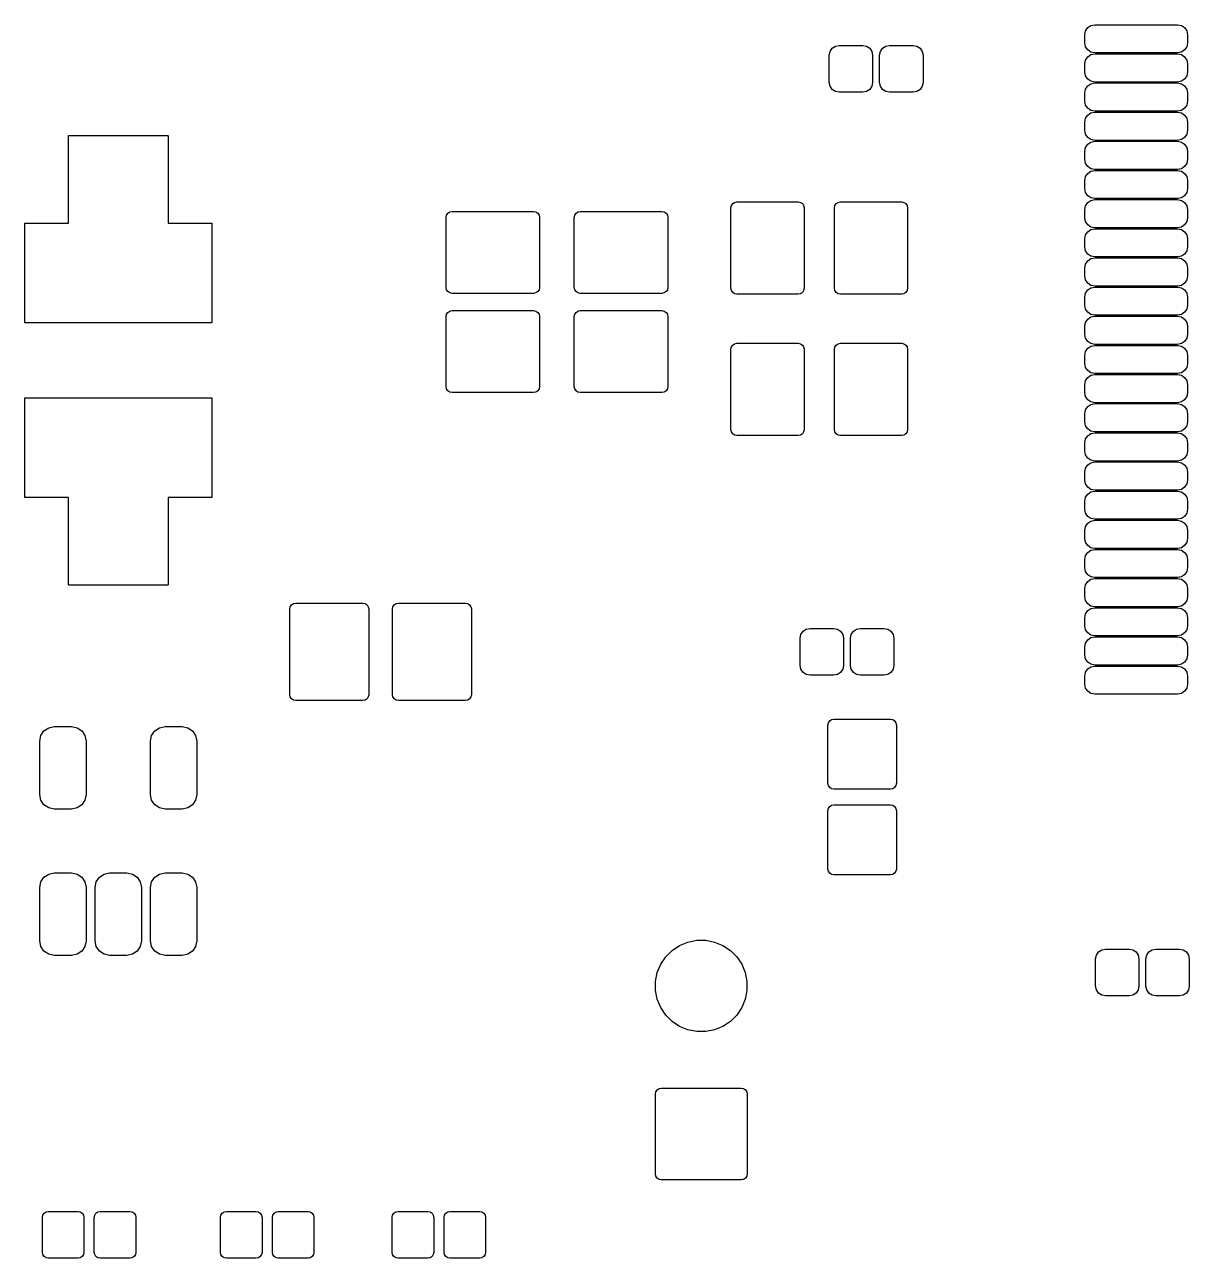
# Model space of a CAD drawing. Header units: inches. Extents: x 2.95 to 6.15, y -3.5 to -1.73.
# Drawn here: x 2.949 to 3.735, y -3.5 to -2.667 of the extents above; entities that cross this region are included whole.
import ezdxf

# ---------------------------------------------------------------- set-up
doc = ezdxf.new("R2010")
doc.units = ezdxf.units.IN
doc.header["$MEASUREMENT"] = 0
doc.layers.add('F.Mask', color=201, linetype='CONTINUOUS', true_color=0xd864ff)

msp = doc.modelspace()

# ---------------------------------------------------------------- linework, layer by layer
at = {"layer": 'F.Mask', "linetype": 'CONTINUOUS'}
for p, q in [((3.66449, -2.67382), (3.665, -2.67123)), ((3.66449, -2.67933), (3.66449, -2.67382)), ((3.665, -2.67123), (3.66647, -2.66903)), ((3.66647, -2.66903), (3.66867, -2.66756)), ((3.66867, -2.66756), (3.67126, -2.66705)), ((3.67126, -2.66705), (3.72717, -2.66705)), ((3.72717, -2.66705), (3.72976, -2.66756)), ((3.72976, -2.66756), (3.73195, -2.66903)), ((3.73195, -2.66903), (3.73342, -2.67123)), ((3.73342, -2.67123), (3.73394, -2.67382)), ((3.73394, -2.67382), (3.73394, -2.67933)), ((3.49392, -2.68298), (3.49609, -2.68153)), ((3.49609, -2.68153), (3.49864, -2.68102)), ((3.49864, -2.68102), (3.51459, -2.68102)), ((3.51459, -2.68102), (3.51714, -2.68153)), ((3.51714, -2.68153), (3.51931, -2.68298)), ((3.52794, -2.68298), (3.5301, -2.68153)), ((3.5301, -2.68153), (3.53266, -2.68102)), ((3.53266, -2.68102), (3.5486, -2.68102)), ((3.5486, -2.68102), (3.55116, -2.68153)), ((3.55116, -2.68153), (3.55332, -2.68298)), ((3.665, -2.68192), (3.66449, -2.67933)), ((3.66647, -2.68412), (3.665, -2.68192)), ((3.73342, -2.68192), (3.73195, -2.68412)), ((3.73394, -2.67933), (3.73342, -2.68192)), ((3.49197, -2.6877), (3.49248, -2.68514)), ((3.49197, -2.706), (3.49197, -2.6877)), ((3.49248, -2.68514), (3.49392, -2.68298)), ((3.51931, -2.68298), (3.52075, -2.68514)), ((3.52075, -2.68514), (3.52126, -2.6877)), ((3.52126, -2.6877), (3.52126, -2.706)), ((3.52598, -2.6877), (3.52649, -2.68514)), ((3.52598, -2.706), (3.52598, -2.6877)), ((3.52649, -2.68514), (3.52794, -2.68298)), ((3.55332, -2.68298), (3.55477, -2.68514)), ((3.55477, -2.68514), (3.55528, -2.6877)), ((3.55528, -2.6877), (3.55528, -2.706)), ((3.665, -2.69091), (3.66647, -2.68872)), ((3.66867, -2.68559), (3.66647, -2.68412)), ((3.66647, -2.68872), (3.66867, -2.68725)), ((3.67126, -2.6861), (3.66867, -2.68559)), ((3.66867, -2.68725), (3.67126, -2.68673)), ((3.72717, -2.6861), (3.67126, -2.6861)), ((3.67126, -2.68673), (3.72717, -2.68673)), ((3.72976, -2.68559), (3.72717, -2.6861)), ((3.72717, -2.68673), (3.72976, -2.68725)), ((3.73195, -2.68412), (3.72976, -2.68559)), ((3.72976, -2.68725), (3.73195, -2.68872)), ((3.73195, -2.68872), (3.73342, -2.69091)), ((3.66449, -2.6935), (3.665, -2.69091)), ((3.66449, -2.69902), (3.66449, -2.6935)), ((3.665, -2.70161), (3.66449, -2.69902)), ((3.73342, -2.69091), (3.73394, -2.6935)), ((3.73394, -2.69902), (3.73342, -2.70161)), ((3.73394, -2.6935), (3.73394, -2.69902)), ((3.49248, -2.70856), (3.49197, -2.706)), ((3.52126, -2.706), (3.52075, -2.70856)), ((3.52649, -2.70856), (3.52598, -2.706)), ((3.55528, -2.706), (3.55477, -2.70856)), ((3.66647, -2.7038), (3.665, -2.70161)), ((3.66867, -2.70527), (3.66647, -2.7038)), ((3.66647, -2.7084), (3.66867, -2.70693)), ((3.67126, -2.70579), (3.66867, -2.70527)), ((3.66867, -2.70693), (3.67126, -2.70642)), ((3.72717, -2.70579), (3.67126, -2.70579)), ((3.67126, -2.70642), (3.72717, -2.70642)), ((3.72976, -2.70527), (3.72717, -2.70579)), ((3.72717, -2.70642), (3.72976, -2.70693)), ((3.73195, -2.7038), (3.72976, -2.70527)), ((3.72976, -2.70693), (3.73195, -2.7084)), ((3.73342, -2.70161), (3.73195, -2.7038)), ((3.49392, -2.71072), (3.49248, -2.70856)), ((3.49609, -2.71217), (3.49392, -2.71072)), ((3.49864, -2.71268), (3.49609, -2.71217)), ((3.51459, -2.71268), (3.49864, -2.71268)), ((3.51714, -2.71217), (3.51459, -2.71268)), ((3.51931, -2.71072), (3.51714, -2.71217)), ((3.52075, -2.70856), (3.51931, -2.71072)), ((3.52794, -2.71072), (3.52649, -2.70856)), ((3.5301, -2.71217), (3.52794, -2.71072)), ((3.53266, -2.71268), (3.5301, -2.71217)), ((3.5486, -2.71268), (3.53266, -2.71268)), ((3.55116, -2.71217), (3.5486, -2.71268)), ((3.55332, -2.71072), (3.55116, -2.71217)), ((3.55477, -2.70856), (3.55332, -2.71072)), ((3.66449, -2.71319), (3.665, -2.7106)), ((3.66449, -2.7187), (3.66449, -2.71319)), ((3.665, -2.7106), (3.66647, -2.7084)), ((3.73195, -2.7084), (3.73342, -2.7106)), ((3.73342, -2.7106), (3.73394, -2.71319)), ((3.73394, -2.71319), (3.73394, -2.7187)), ((3.665, -2.72129), (3.66449, -2.7187)), ((3.66647, -2.72349), (3.665, -2.72129)), ((3.66867, -2.72496), (3.66647, -2.72349)), ((3.73195, -2.72349), (3.72976, -2.72496)), ((3.73342, -2.72129), (3.73195, -2.72349)), ((3.73394, -2.7187), (3.73342, -2.72129)), ((3.66449, -2.73287), (3.665, -2.73028)), ((3.665, -2.73028), (3.66647, -2.72809)), ((3.66647, -2.72809), (3.66867, -2.72662)), ((3.67126, -2.72547), (3.66867, -2.72496)), ((3.66867, -2.72662), (3.67126, -2.7261)), ((3.72717, -2.72547), (3.67126, -2.72547)), ((3.67126, -2.7261), (3.72717, -2.7261)), ((3.72976, -2.72496), (3.72717, -2.72547)), ((3.72717, -2.7261), (3.72976, -2.72662)), ((3.72976, -2.72662), (3.73195, -2.72809)), ((3.73195, -2.72809), (3.73342, -2.73028)), ((3.73342, -2.73028), (3.73394, -2.73287)), ((3.66449, -2.73839), (3.66449, -2.73287)), ((3.665, -2.74098), (3.66449, -2.73839)), ((3.73394, -2.73839), (3.73342, -2.74098)), ((3.73394, -2.73287), (3.73394, -2.73839)), ((2.97815, -2.74213), (2.97821, -2.74199)), ((2.97815, -2.80098), (2.97815, -2.74213)), ((2.97821, -2.74199), (2.97835, -2.74193)), ((2.97835, -2.74193), (3.04528, -2.74193)), ((3.04528, -2.74193), (3.04541, -2.74199)), ((3.04541, -2.74199), (3.04547, -2.74213)), ((3.04547, -2.74213), (3.04547, -2.80098)), ((3.66647, -2.74317), (3.665, -2.74098)), ((3.665, -2.74997), (3.66647, -2.74777)), ((3.66867, -2.74464), (3.66647, -2.74317)), ((3.66647, -2.74777), (3.66867, -2.7463)), ((3.67126, -2.74516), (3.66867, -2.74464)), ((3.66867, -2.7463), (3.67126, -2.74579)), ((3.72717, -2.74516), (3.67126, -2.74516)), ((3.67126, -2.74579), (3.72717, -2.74579)), ((3.72976, -2.74464), (3.72717, -2.74516)), ((3.72717, -2.74579), (3.72976, -2.7463)), ((3.73195, -2.74317), (3.72976, -2.74464)), ((3.72976, -2.7463), (3.73195, -2.74777)), ((3.73342, -2.74098), (3.73195, -2.74317)), ((3.73195, -2.74777), (3.73342, -2.74997)), ((3.66449, -2.75256), (3.665, -2.74997)), ((3.66449, -2.75807), (3.66449, -2.75256)), ((3.73342, -2.74997), (3.73394, -2.75256)), ((3.73394, -2.75256), (3.73394, -2.75807)), ((3.665, -2.76066), (3.66449, -2.75807)), ((3.66647, -2.76286), (3.665, -2.76066)), ((3.66867, -2.76433), (3.66647, -2.76286)), ((3.67126, -2.76484), (3.66867, -2.76433)), ((3.66867, -2.76599), (3.67126, -2.76547)), ((3.72717, -2.76484), (3.67126, -2.76484)), ((3.67126, -2.76547), (3.72717, -2.76547)), ((3.72976, -2.76433), (3.72717, -2.76484)), ((3.72717, -2.76547), (3.72976, -2.76599)), ((3.73195, -2.76286), (3.72976, -2.76433)), ((3.73342, -2.76066), (3.73195, -2.76286)), ((3.73394, -2.75807), (3.73342, -2.76066)), ((3.66449, -2.77224), (3.665, -2.76965)), ((3.66449, -2.77776), (3.66449, -2.77224)), ((3.665, -2.76965), (3.66647, -2.76746)), ((3.66647, -2.76746), (3.66867, -2.76599)), ((3.72976, -2.76599), (3.73195, -2.76746)), ((3.73195, -2.76746), (3.73342, -2.76965)), ((3.73342, -2.76965), (3.73394, -2.77224)), ((3.73394, -2.77224), (3.73394, -2.77776)), ((3.665, -2.78035), (3.66449, -2.77776)), ((3.66647, -2.78254), (3.665, -2.78035)), ((3.73342, -2.78035), (3.73195, -2.78254)), ((3.73394, -2.77776), (3.73342, -2.78035)), ((3.42559, -2.79075), (3.4259, -2.78921)), ((3.4259, -2.78921), (3.42677, -2.78791)), ((3.42677, -2.78791), (3.42807, -2.78704)), ((3.42807, -2.78704), (3.42961, -2.78673)), ((3.42961, -2.78673), (3.47094, -2.78673)), ((3.47094, -2.78673), (3.47248, -2.78704)), ((3.47248, -2.78704), (3.47378, -2.78791)), ((3.47378, -2.78791), (3.47465, -2.78921)), ((3.47465, -2.78921), (3.47496, -2.79075)), ((3.49551, -2.79075), (3.49582, -2.78921)), ((3.49582, -2.78921), (3.49669, -2.78791)), ((3.49669, -2.78791), (3.49799, -2.78704)), ((3.49799, -2.78704), (3.49953, -2.78673)), ((3.49953, -2.78673), (3.54087, -2.78673)), ((3.54087, -2.78673), (3.5424, -2.78704)), ((3.5424, -2.78704), (3.54371, -2.78791)), ((3.54371, -2.78791), (3.54458, -2.78921)), ((3.54458, -2.78921), (3.54488, -2.79075)), ((3.66449, -2.79193), (3.665, -2.78934)), ((3.665, -2.78934), (3.66647, -2.78714)), ((3.66867, -2.78401), (3.66647, -2.78254)), ((3.66647, -2.78714), (3.66867, -2.78567)), ((3.67126, -2.78453), (3.66867, -2.78401)), ((3.66867, -2.78567), (3.67126, -2.78516)), ((3.72717, -2.78453), (3.67126, -2.78453)), ((3.67126, -2.78516), (3.72717, -2.78516)), ((3.72976, -2.78401), (3.72717, -2.78453)), ((3.72717, -2.78516), (3.72976, -2.78567)), ((3.73195, -2.78254), (3.72976, -2.78401)), ((3.72976, -2.78567), (3.73195, -2.78714)), ((3.73195, -2.78714), (3.73342, -2.78934)), ((3.73342, -2.78934), (3.73394, -2.79193)), ((3.23319, -2.79724), (3.23349, -2.79571)), ((3.23319, -2.84449), (3.23319, -2.79724)), ((3.23349, -2.79571), (3.23437, -2.7944)), ((3.23437, -2.7944), (3.23567, -2.79353)), ((3.23567, -2.79353), (3.2372, -2.79323)), ((3.2372, -2.79323), (3.29232, -2.79323)), ((3.29232, -2.79323), (3.29386, -2.79353)), ((3.29386, -2.79353), (3.29516, -2.7944)), ((3.29516, -2.7944), (3.29603, -2.79571)), ((3.29603, -2.79571), (3.29634, -2.79724)), ((3.29634, -2.79724), (3.29634, -2.84449)), ((3.3198, -2.79724), (3.32011, -2.79571)), ((3.3198, -2.84449), (3.3198, -2.79724)), ((3.32011, -2.79571), (3.32098, -2.7944)), ((3.32098, -2.7944), (3.32228, -2.79353)), ((3.32228, -2.79353), (3.32382, -2.79323)), ((3.32382, -2.79323), (3.37894, -2.79323)), ((3.37894, -2.79323), (3.38047, -2.79353)), ((3.38047, -2.79353), (3.38178, -2.7944)), ((3.38178, -2.7944), (3.38265, -2.79571)), ((3.38265, -2.79571), (3.38295, -2.79724)), ((3.38295, -2.79724), (3.38295, -2.84449)), ((3.42559, -2.84508), (3.42559, -2.79075)), ((3.47496, -2.79075), (3.47496, -2.84508)), ((3.49551, -2.84508), (3.49551, -2.79075)), ((3.54488, -2.79075), (3.54488, -2.84508)), ((3.66449, -2.79744), (3.66449, -2.79193)), ((3.665, -2.80003), (3.66449, -2.79744)), ((3.73394, -2.79744), (3.73342, -2.80003)), ((3.73394, -2.79193), (3.73394, -2.79744)), ((2.94862, -2.80118), (2.94868, -2.80104)), ((2.94862, -2.86811), (2.94862, -2.80118)), ((2.94868, -2.80104), (2.94882, -2.80098)), ((2.94882, -2.80098), (2.97815, -2.80098)), ((3.04547, -2.80098), (3.0748, -2.80098)), ((3.0748, -2.80098), (3.07494, -2.80104)), ((3.07494, -2.80104), (3.075, -2.80118)), ((3.075, -2.80118), (3.075, -2.86811)), ((3.66647, -2.80223), (3.665, -2.80003)), ((3.665, -2.80902), (3.66647, -2.80683)), ((3.66867, -2.8037), (3.66647, -2.80223)), ((3.66647, -2.80683), (3.66867, -2.80536)), ((3.67126, -2.80421), (3.66867, -2.8037)), ((3.66867, -2.80536), (3.67126, -2.80484)), ((3.72717, -2.80421), (3.67126, -2.80421)), ((3.67126, -2.80484), (3.72717, -2.80484)), ((3.72976, -2.8037), (3.72717, -2.80421)), ((3.72717, -2.80484), (3.72976, -2.80536)), ((3.73195, -2.80223), (3.72976, -2.8037)), ((3.72976, -2.80536), (3.73195, -2.80683)), ((3.73342, -2.80003), (3.73195, -2.80223)), ((3.73195, -2.80683), (3.73342, -2.80902)), ((3.66449, -2.81161), (3.665, -2.80902)), ((3.66449, -2.81713), (3.66449, -2.81161)), ((3.73342, -2.80902), (3.73394, -2.81161)), ((3.73394, -2.81161), (3.73394, -2.81713)), ((3.665, -2.81972), (3.66449, -2.81713)), ((3.66647, -2.82191), (3.665, -2.81972)), ((3.66867, -2.82338), (3.66647, -2.82191)), ((3.67126, -2.8239), (3.66867, -2.82338)), ((3.72717, -2.8239), (3.67126, -2.8239)), ((3.72976, -2.82338), (3.72717, -2.8239)), ((3.73195, -2.82191), (3.72976, -2.82338)), ((3.73342, -2.81972), (3.73195, -2.82191)), ((3.73394, -2.81713), (3.73342, -2.81972)), ((3.66449, -2.8313), (3.665, -2.82871)), ((3.66449, -2.83681), (3.66449, -2.8313)), ((3.665, -2.82871), (3.66647, -2.82651)), ((3.66647, -2.82651), (3.66867, -2.82504)), ((3.66867, -2.82504), (3.67126, -2.82453)), ((3.67126, -2.82453), (3.72717, -2.82453)), ((3.72717, -2.82453), (3.72976, -2.82504)), ((3.72976, -2.82504), (3.73195, -2.82651)), ((3.73195, -2.82651), (3.73342, -2.82871)), ((3.73342, -2.82871), (3.73394, -2.8313)), ((3.73394, -2.8313), (3.73394, -2.83681)), ((3.665, -2.8394), (3.66449, -2.83681)), ((3.66647, -2.8416), (3.665, -2.8394)), ((3.73342, -2.8394), (3.73195, -2.8416)), ((3.73394, -2.83681), (3.73342, -2.8394)), ((3.23349, -2.84602), (3.23319, -2.84449)), ((3.23437, -2.84733), (3.23349, -2.84602)), ((3.23567, -2.8482), (3.23437, -2.84733)), ((3.2372, -2.8485), (3.23567, -2.8482)), ((3.29232, -2.8485), (3.2372, -2.8485)), ((3.29386, -2.8482), (3.29232, -2.8485)), ((3.29516, -2.84733), (3.29386, -2.8482)), ((3.29603, -2.84602), (3.29516, -2.84733)), ((3.29634, -2.84449), (3.29603, -2.84602)), ((3.32011, -2.84602), (3.3198, -2.84449)), ((3.32098, -2.84733), (3.32011, -2.84602)), ((3.32228, -2.8482), (3.32098, -2.84733)), ((3.32382, -2.8485), (3.32228, -2.8482)), ((3.37894, -2.8485), (3.32382, -2.8485)), ((3.38047, -2.8482), (3.37894, -2.8485)), ((3.38178, -2.84733), (3.38047, -2.8482)), ((3.38265, -2.84602), (3.38178, -2.84733)), ((3.38295, -2.84449), (3.38265, -2.84602)), ((3.4259, -2.84662), (3.42559, -2.84508)), ((3.42677, -2.84792), (3.4259, -2.84662)), ((3.42807, -2.84879), (3.42677, -2.84792)), ((3.42961, -2.84909), (3.42807, -2.84879)), ((3.47248, -2.84879), (3.47094, -2.84909)), ((3.47378, -2.84792), (3.47248, -2.84879)), ((3.47465, -2.84662), (3.47378, -2.84792)), ((3.47496, -2.84508), (3.47465, -2.84662)), ((3.49582, -2.84662), (3.49551, -2.84508)), ((3.49669, -2.84792), (3.49582, -2.84662)), ((3.49799, -2.84879), (3.49669, -2.84792)), ((3.49953, -2.84909), (3.49799, -2.84879)), ((3.5424, -2.84879), (3.54087, -2.84909)), ((3.54371, -2.84792), (3.5424, -2.84879)), ((3.54458, -2.84662), (3.54371, -2.84792)), ((3.54488, -2.84508), (3.54458, -2.84662)), ((3.66449, -2.85098), (3.665, -2.84839)), ((3.665, -2.84839), (3.66647, -2.8462)), ((3.66867, -2.84307), (3.66647, -2.8416)), ((3.66647, -2.8462), (3.66867, -2.84473)), ((3.67126, -2.84358), (3.66867, -2.84307)), ((3.66867, -2.84473), (3.67126, -2.84421)), ((3.72717, -2.84358), (3.67126, -2.84358)), ((3.67126, -2.84421), (3.72717, -2.84421)), ((3.72976, -2.84307), (3.72717, -2.84358)), ((3.72717, -2.84421), (3.72976, -2.84473)), ((3.73195, -2.8416), (3.72976, -2.84307)), ((3.72976, -2.84473), (3.73195, -2.8462)), ((3.73195, -2.8462), (3.73342, -2.84839)), ((3.73342, -2.84839), (3.73394, -2.85098)), ((3.47094, -2.84909), (3.42961, -2.84909)), ((3.54087, -2.84909), (3.49953, -2.84909)), ((3.66449, -2.8565), (3.66449, -2.85098)), ((3.665, -2.85909), (3.66449, -2.8565)), ((3.73394, -2.8565), (3.73342, -2.85909)), ((3.73394, -2.85098), (3.73394, -2.8565)), ((3.23319, -2.86417), (3.23349, -2.86264)), ((3.23319, -2.91142), (3.23319, -2.86417)), ((3.23349, -2.86264), (3.23437, -2.86133)), ((3.23437, -2.86133), (3.23567, -2.86046)), ((3.23567, -2.86046), (3.2372, -2.86016)), ((3.2372, -2.86016), (3.29232, -2.86016)), ((3.29232, -2.86016), (3.29386, -2.86046)), ((3.29386, -2.86046), (3.29516, -2.86133)), ((3.29516, -2.86133), (3.29603, -2.86264)), ((3.29603, -2.86264), (3.29634, -2.86417)), ((3.29634, -2.86417), (3.29634, -2.91142)), ((3.3198, -2.86417), (3.32011, -2.86264)), ((3.3198, -2.91142), (3.3198, -2.86417)), ((3.32011, -2.86264), (3.32098, -2.86133)), ((3.32098, -2.86133), (3.32228, -2.86046)), ((3.32228, -2.86046), (3.32382, -2.86016)), ((3.32382, -2.86016), (3.37894, -2.86016)), ((3.37894, -2.86016), (3.38047, -2.86046)), ((3.38047, -2.86046), (3.38178, -2.86133)), ((3.38178, -2.86133), (3.38265, -2.86264)), ((3.38265, -2.86264), (3.38295, -2.86417)), ((3.38295, -2.86417), (3.38295, -2.91142)), ((3.66647, -2.86128), (3.665, -2.85909)), ((3.66867, -2.86275), (3.66647, -2.86128)), ((3.66647, -2.86588), (3.66867, -2.86441)), ((3.67126, -2.86327), (3.66867, -2.86275)), ((3.66867, -2.86441), (3.67126, -2.8639)), ((3.72717, -2.86327), (3.67126, -2.86327)), ((3.67126, -2.8639), (3.72717, -2.8639)), ((3.72976, -2.86275), (3.72717, -2.86327)), ((3.72717, -2.8639), (3.72976, -2.86441)), ((3.73195, -2.86128), (3.72976, -2.86275)), ((3.72976, -2.86441), (3.73195, -2.86588)), ((3.73342, -2.85909), (3.73195, -2.86128)), ((2.94868, -2.86825), (2.94862, -2.86811)), ((2.94882, -2.86831), (2.94868, -2.86825)), ((3.0748, -2.86831), (2.94882, -2.86831)), ((3.07494, -2.86825), (3.0748, -2.86831)), ((3.075, -2.86811), (3.07494, -2.86825)), ((3.66449, -2.87067), (3.665, -2.86808)), ((3.66449, -2.87618), (3.66449, -2.87067)), ((3.665, -2.86808), (3.66647, -2.86588)), ((3.73195, -2.86588), (3.73342, -2.86808)), ((3.73342, -2.86808), (3.73394, -2.87067)), ((3.73394, -2.87067), (3.73394, -2.87618)), ((3.42807, -2.88251), (3.42961, -2.8822)), ((3.42961, -2.8822), (3.47094, -2.8822)), ((3.47094, -2.8822), (3.47248, -2.88251)), ((3.49799, -2.88251), (3.49953, -2.8822)), ((3.49953, -2.8822), (3.54087, -2.8822)), ((3.54087, -2.8822), (3.5424, -2.88251)), ((3.665, -2.87877), (3.66449, -2.87618)), ((3.66647, -2.88097), (3.665, -2.87877)), ((3.66867, -2.88244), (3.66647, -2.88097)), ((3.73195, -2.88097), (3.72976, -2.88244)), ((3.73342, -2.87877), (3.73195, -2.88097)), ((3.73394, -2.87618), (3.73342, -2.87877)), ((3.42559, -2.88622), (3.4259, -2.88468)), ((3.42559, -2.94055), (3.42559, -2.88622)), ((3.4259, -2.88468), (3.42677, -2.88338)), ((3.42677, -2.88338), (3.42807, -2.88251)), ((3.47248, -2.88251), (3.47378, -2.88338)), ((3.47378, -2.88338), (3.47465, -2.88468)), ((3.47465, -2.88468), (3.47496, -2.88622)), ((3.47496, -2.88622), (3.47496, -2.94055)), ((3.49551, -2.88622), (3.49582, -2.88468)), ((3.49551, -2.94055), (3.49551, -2.88622)), ((3.49582, -2.88468), (3.49669, -2.88338)), ((3.49669, -2.88338), (3.49799, -2.88251)), ((3.5424, -2.88251), (3.54371, -2.88338)), ((3.54371, -2.88338), (3.54458, -2.88468)), ((3.54458, -2.88468), (3.54488, -2.88622)), ((3.54488, -2.88622), (3.54488, -2.94055)), ((3.66449, -2.89035), (3.665, -2.88776)), ((3.66449, -2.89587), (3.66449, -2.89035)), ((3.665, -2.88776), (3.66647, -2.88557)), ((3.66647, -2.88557), (3.66867, -2.8841)), ((3.67126, -2.88295), (3.66867, -2.88244)), ((3.66867, -2.8841), (3.67126, -2.88358)), ((3.72717, -2.88295), (3.67126, -2.88295)), ((3.67126, -2.88358), (3.72717, -2.88358)), ((3.72976, -2.88244), (3.72717, -2.88295)), ((3.72717, -2.88358), (3.72976, -2.8841)), ((3.72976, -2.8841), (3.73195, -2.88557)), ((3.73195, -2.88557), (3.73342, -2.88776)), ((3.73342, -2.88776), (3.73394, -2.89035)), ((3.73394, -2.89035), (3.73394, -2.89587)), ((3.665, -2.89846), (3.66449, -2.89587)), ((3.66647, -2.90065), (3.665, -2.89846)), ((3.73342, -2.89846), (3.73195, -2.90065)), ((3.73394, -2.89587), (3.73342, -2.89846)), ((3.665, -2.90745), (3.66647, -2.90525)), ((3.66867, -2.90212), (3.66647, -2.90065)), ((3.66647, -2.90525), (3.66867, -2.90378)), ((3.67126, -2.90264), (3.66867, -2.90212)), ((3.66867, -2.90378), (3.67126, -2.90327)), ((3.72717, -2.90264), (3.67126, -2.90264)), ((3.67126, -2.90327), (3.72717, -2.90327)), ((3.72976, -2.90212), (3.72717, -2.90264)), ((3.72717, -2.90327), (3.72976, -2.90378)), ((3.73195, -2.90065), (3.72976, -2.90212)), ((3.72976, -2.90378), (3.73195, -2.90525)), ((3.73195, -2.90525), (3.73342, -2.90745)), ((3.23349, -2.91295), (3.23319, -2.91142)), ((3.23437, -2.91426), (3.23349, -2.91295)), ((3.23567, -2.91513), (3.23437, -2.91426)), ((3.2372, -2.91543), (3.23567, -2.91513)), ((3.29232, -2.91543), (3.2372, -2.91543)), ((3.29386, -2.91513), (3.29232, -2.91543)), ((3.29516, -2.91426), (3.29386, -2.91513)), ((3.29603, -2.91295), (3.29516, -2.91426)), ((3.29634, -2.91142), (3.29603, -2.91295)), ((3.32011, -2.91295), (3.3198, -2.91142)), ((3.32098, -2.91426), (3.32011, -2.91295)), ((3.32228, -2.91513), (3.32098, -2.91426)), ((3.32382, -2.91543), (3.32228, -2.91513)), ((3.37894, -2.91543), (3.32382, -2.91543)), ((3.38047, -2.91513), (3.37894, -2.91543)), ((3.38178, -2.91426), (3.38047, -2.91513)), ((3.38265, -2.91295), (3.38178, -2.91426)), ((3.38295, -2.91142), (3.38265, -2.91295)), ((3.66449, -2.91004), (3.665, -2.90745)), ((3.66449, -2.91555), (3.66449, -2.91004)), ((3.665, -2.91814), (3.66449, -2.91555)), ((3.73342, -2.90745), (3.73394, -2.91004)), ((3.73394, -2.91555), (3.73342, -2.91814)), ((3.73394, -2.91004), (3.73394, -2.91555)), ((2.94862, -2.91929), (2.94868, -2.91915)), ((2.94862, -2.98622), (2.94862, -2.91929)), ((2.94868, -2.91915), (2.94882, -2.91909)), ((2.94882, -2.91909), (3.0748, -2.91909)), ((3.0748, -2.91909), (3.07494, -2.91915)), ((3.07494, -2.91915), (3.075, -2.91929)), ((3.075, -2.91929), (3.075, -2.98622)), ((3.66647, -2.92034), (3.665, -2.91814)), ((3.66867, -2.92181), (3.66647, -2.92034)), ((3.66647, -2.92494), (3.66867, -2.92347)), ((3.67126, -2.92232), (3.66867, -2.92181)), ((3.66867, -2.92347), (3.67126, -2.92295)), ((3.72717, -2.92232), (3.67126, -2.92232)), ((3.67126, -2.92295), (3.72717, -2.92295)), ((3.72976, -2.92181), (3.72717, -2.92232)), ((3.72717, -2.92295), (3.72976, -2.92347)), ((3.73195, -2.92034), (3.72976, -2.92181)), ((3.72976, -2.92347), (3.73195, -2.92494)), ((3.73342, -2.91814), (3.73195, -2.92034)), ((3.66449, -2.92972), (3.665, -2.92713)), ((3.66449, -2.93524), (3.66449, -2.92972)), ((3.665, -2.92713), (3.66647, -2.92494)), ((3.73195, -2.92494), (3.73342, -2.92713)), ((3.73342, -2.92713), (3.73394, -2.92972)), ((3.73394, -2.92972), (3.73394, -2.93524)), ((3.4259, -2.94209), (3.42559, -2.94055)), ((3.47496, -2.94055), (3.47465, -2.94209)), ((3.49582, -2.94209), (3.49551, -2.94055)), ((3.54488, -2.94055), (3.54458, -2.94209)), ((3.665, -2.93783), (3.66449, -2.93524)), ((3.66647, -2.94002), (3.665, -2.93783)), ((3.66867, -2.94149), (3.66647, -2.94002)), ((3.73195, -2.94002), (3.72976, -2.94149)), ((3.73342, -2.93783), (3.73195, -2.94002)), ((3.73394, -2.93524), (3.73342, -2.93783)), ((3.42677, -2.94339), (3.4259, -2.94209)), ((3.42807, -2.94426), (3.42677, -2.94339)), ((3.42961, -2.94457), (3.42807, -2.94426)), ((3.47094, -2.94457), (3.42961, -2.94457)), ((3.47248, -2.94426), (3.47094, -2.94457)), ((3.47378, -2.94339), (3.47248, -2.94426)), ((3.47465, -2.94209), (3.47378, -2.94339)), ((3.49669, -2.94339), (3.49582, -2.94209)), ((3.49799, -2.94426), (3.49669, -2.94339)), ((3.49953, -2.94457), (3.49799, -2.94426)), ((3.54087, -2.94457), (3.49953, -2.94457)), ((3.5424, -2.94426), (3.54087, -2.94457)), ((3.54371, -2.94339), (3.5424, -2.94426)), ((3.54458, -2.94209), (3.54371, -2.94339)), ((3.66449, -2.94941), (3.665, -2.94682)), ((3.665, -2.94682), (3.66647, -2.94462)), ((3.66647, -2.94462), (3.66867, -2.94315)), ((3.67126, -2.94201), (3.66867, -2.94149)), ((3.66867, -2.94315), (3.67126, -2.94264)), ((3.72717, -2.94201), (3.67126, -2.94201)), ((3.67126, -2.94264), (3.72717, -2.94264)), ((3.72976, -2.94149), (3.72717, -2.94201)), ((3.72717, -2.94264), (3.72976, -2.94315)), ((3.72976, -2.94315), (3.73195, -2.94462)), ((3.73195, -2.94462), (3.73342, -2.94682)), ((3.73342, -2.94682), (3.73394, -2.94941)), ((3.66449, -2.95492), (3.66449, -2.94941)), ((3.665, -2.95751), (3.66449, -2.95492)), ((3.73394, -2.95492), (3.73342, -2.95751)), ((3.73394, -2.94941), (3.73394, -2.95492)), ((3.66647, -2.95971), (3.665, -2.95751)), ((3.665, -2.9665), (3.66647, -2.96431)), ((3.66867, -2.96118), (3.66647, -2.95971)), ((3.66647, -2.96431), (3.66867, -2.96284)), ((3.67126, -2.96169), (3.66867, -2.96118)), ((3.66867, -2.96284), (3.67126, -2.96232)), ((3.72717, -2.96169), (3.67126, -2.96169)), ((3.67126, -2.96232), (3.72717, -2.96232)), ((3.72976, -2.96118), (3.72717, -2.96169)), ((3.72717, -2.96232), (3.72976, -2.96284)), ((3.73195, -2.95971), (3.72976, -2.96118)), ((3.72976, -2.96284), (3.73195, -2.96431)), ((3.73342, -2.95751), (3.73195, -2.95971)), ((3.73195, -2.96431), (3.73342, -2.9665)), ((3.66449, -2.96909), (3.665, -2.9665)), ((3.66449, -2.97461), (3.66449, -2.96909)), ((3.73342, -2.9665), (3.73394, -2.96909)), ((3.73394, -2.96909), (3.73394, -2.97461)), ((3.665, -2.9772), (3.66449, -2.97461)), ((3.66647, -2.97939), (3.665, -2.9772)), ((3.66867, -2.98086), (3.66647, -2.97939)), ((3.67126, -2.98138), (3.66867, -2.98086)), ((3.66867, -2.98252), (3.67126, -2.98201)), ((3.72717, -2.98138), (3.67126, -2.98138)), ((3.67126, -2.98201), (3.72717, -2.98201)), ((3.72976, -2.98086), (3.72717, -2.98138)), ((3.72717, -2.98201), (3.72976, -2.98252)), ((3.73195, -2.97939), (3.72976, -2.98086)), ((3.73342, -2.9772), (3.73195, -2.97939)), ((3.73394, -2.97461), (3.73342, -2.9772)), ((2.94868, -2.98636), (2.94862, -2.98622)), ((2.94882, -2.98642), (2.94868, -2.98636)), ((2.97815, -2.98642), (2.94882, -2.98642)), ((2.97815, -3.04528), (2.97815, -2.98642)), ((3.0748, -2.98642), (3.04547, -2.98642)), ((3.04547, -2.98642), (3.04547, -3.04528)), ((3.07494, -2.98636), (3.0748, -2.98642)), ((3.075, -2.98622), (3.07494, -2.98636)), ((3.66449, -2.98878), (3.665, -2.98619)), ((3.66449, -2.99429), (3.66449, -2.98878)), ((3.665, -2.98619), (3.66647, -2.98399)), ((3.66647, -2.98399), (3.66867, -2.98252)), ((3.72976, -2.98252), (3.73195, -2.98399)), ((3.73195, -2.98399), (3.73342, -2.98619)), ((3.73342, -2.98619), (3.73394, -2.98878)), ((3.73394, -2.98878), (3.73394, -2.99429)), ((3.665, -2.99688), (3.66449, -2.99429)), ((3.66647, -2.99908), (3.665, -2.99688)), ((3.73342, -2.99688), (3.73195, -2.99908)), ((3.73394, -2.99429), (3.73342, -2.99688)), ((3.66449, -3.00846), (3.665, -3.00587)), ((3.665, -3.00587), (3.66647, -3.00368)), ((3.66867, -3.00055), (3.66647, -2.99908)), ((3.66647, -3.00368), (3.66867, -3.00221)), ((3.67126, -3.00106), (3.66867, -3.00055)), ((3.66867, -3.00221), (3.67126, -3.00169)), ((3.72717, -3.00106), (3.67126, -3.00106)), ((3.67126, -3.00169), (3.72717, -3.00169)), ((3.72976, -3.00055), (3.72717, -3.00106)), ((3.72717, -3.00169), (3.72976, -3.00221)), ((3.73195, -2.99908), (3.72976, -3.00055)), ((3.72976, -3.00221), (3.73195, -3.00368)), ((3.73195, -3.00368), (3.73342, -3.00587)), ((3.73342, -3.00587), (3.73394, -3.00846)), ((3.66449, -3.01398), (3.66449, -3.00846)), ((3.665, -3.01657), (3.66449, -3.01398)), ((3.73394, -3.01398), (3.73342, -3.01657)), ((3.73394, -3.00846), (3.73394, -3.01398)), ((3.66647, -3.01876), (3.665, -3.01657)), ((3.665, -3.02556), (3.66647, -3.02336)), ((3.66867, -3.02023), (3.66647, -3.01876)), ((3.66647, -3.02336), (3.66867, -3.02189)), ((3.67126, -3.02075), (3.66867, -3.02023)), ((3.66867, -3.02189), (3.67126, -3.02138)), ((3.72717, -3.02075), (3.67126, -3.02075)), ((3.67126, -3.02138), (3.72717, -3.02138)), ((3.72976, -3.02023), (3.72717, -3.02075)), ((3.72717, -3.02138), (3.72976, -3.02189)), ((3.73195, -3.01876), (3.72976, -3.02023)), ((3.72976, -3.02189), (3.73195, -3.02336)), ((3.73342, -3.01657), (3.73195, -3.01876)), ((3.73195, -3.02336), (3.73342, -3.02556)), ((3.66449, -3.02815), (3.665, -3.02556)), ((3.66449, -3.03366), (3.66449, -3.02815)), ((3.73342, -3.02556), (3.73394, -3.02815)), ((3.73394, -3.02815), (3.73394, -3.03366)), ((3.665, -3.03625), (3.66449, -3.03366)), ((3.66647, -3.03845), (3.665, -3.03625)), ((3.66867, -3.03992), (3.66647, -3.03845)), ((3.67126, -3.04043), (3.66867, -3.03992)), ((3.72717, -3.04043), (3.67126, -3.04043)), ((3.72976, -3.03992), (3.72717, -3.04043)), ((3.73195, -3.03845), (3.72976, -3.03992)), ((3.73342, -3.03625), (3.73195, -3.03845)), ((3.73394, -3.03366), (3.73342, -3.03625)), ((2.97821, -3.04541), (2.97815, -3.04528)), ((2.97835, -3.04547), (2.97821, -3.04541)), ((3.04528, -3.04547), (2.97835, -3.04547)), ((3.04541, -3.04541), (3.04528, -3.04547)), ((3.04547, -3.04528), (3.04541, -3.04541)), ((3.66449, -3.04783), (3.665, -3.04524)), ((3.66449, -3.05335), (3.66449, -3.04783)), ((3.665, -3.04524), (3.66647, -3.04305)), ((3.66647, -3.04305), (3.66867, -3.04158)), ((3.66867, -3.04158), (3.67126, -3.04106)), ((3.67126, -3.04106), (3.72717, -3.04106)), ((3.72717, -3.04106), (3.72976, -3.04158)), ((3.72976, -3.04158), (3.73195, -3.04305)), ((3.73195, -3.04305), (3.73342, -3.04524)), ((3.73342, -3.04524), (3.73394, -3.04783)), ((3.73394, -3.04783), (3.73394, -3.05335)), ((3.665, -3.05594), (3.66449, -3.05335)), ((3.66647, -3.05813), (3.665, -3.05594)), ((3.73342, -3.05594), (3.73195, -3.05813)), ((3.73394, -3.05335), (3.73342, -3.05594)), ((3.12768, -3.06161), (3.12798, -3.06008)), ((3.12768, -3.11949), (3.12768, -3.06161)), ((3.12798, -3.06008), (3.12885, -3.05877)), ((3.12885, -3.05877), (3.13016, -3.0579)), ((3.13016, -3.0579), (3.13169, -3.0576)), ((3.13169, -3.0576), (3.17697, -3.0576)), ((3.17697, -3.0576), (3.17851, -3.0579)), ((3.17851, -3.0579), (3.17981, -3.05877)), ((3.17981, -3.05877), (3.18068, -3.06008)), ((3.18068, -3.06008), (3.18098, -3.06161)), ((3.18098, -3.06161), (3.18098, -3.11949)), ((3.19697, -3.06161), (3.19727, -3.06008)), ((3.19697, -3.11949), (3.19697, -3.06161)), ((3.19727, -3.06008), (3.19814, -3.05877)), ((3.19814, -3.05877), (3.19945, -3.0579)), ((3.19945, -3.0579), (3.20098, -3.0576)), ((3.20098, -3.0576), (3.24626, -3.0576)), ((3.24626, -3.0576), (3.2478, -3.0579)), ((3.2478, -3.0579), (3.2491, -3.05877)), ((3.2491, -3.05877), (3.24997, -3.06008)), ((3.24997, -3.06008), (3.25028, -3.06161)), ((3.25028, -3.06161), (3.25028, -3.11949)), ((3.66449, -3.06752), (3.665, -3.06493)), ((3.665, -3.06493), (3.66647, -3.06273)), ((3.66867, -3.0596), (3.66647, -3.05813)), ((3.66647, -3.06273), (3.66867, -3.06126)), ((3.67126, -3.06012), (3.66867, -3.0596)), ((3.66867, -3.06126), (3.67126, -3.06075)), ((3.72717, -3.06012), (3.67126, -3.06012)), ((3.67126, -3.06075), (3.72717, -3.06075)), ((3.72976, -3.0596), (3.72717, -3.06012)), ((3.72717, -3.06075), (3.72976, -3.06126)), ((3.73195, -3.05813), (3.72976, -3.0596)), ((3.72976, -3.06126), (3.73195, -3.06273)), ((3.73195, -3.06273), (3.73342, -3.06493)), ((3.73342, -3.06493), (3.73394, -3.06752)), ((3.66449, -3.07303), (3.66449, -3.06752)), ((3.665, -3.07562), (3.66449, -3.07303)), ((3.73394, -3.07303), (3.73342, -3.07562)), ((3.73394, -3.06752), (3.73394, -3.07303)), ((3.47228, -3.0814), (3.47279, -3.07884)), ((3.47228, -3.0997), (3.47228, -3.0814)), ((3.47279, -3.07884), (3.47424, -3.07668)), ((3.47424, -3.07668), (3.4764, -3.07523)), ((3.4764, -3.07523), (3.47896, -3.07472)), ((3.47896, -3.07472), (3.4949, -3.07472)), ((3.4949, -3.07472), (3.49746, -3.07523)), ((3.49746, -3.07523), (3.49962, -3.07668)), ((3.49962, -3.07668), (3.50107, -3.07884)), ((3.50107, -3.07884), (3.50157, -3.0814)), ((3.50157, -3.0814), (3.50157, -3.0997)), ((3.5063, -3.0814), (3.50681, -3.07884)), ((3.5063, -3.0997), (3.5063, -3.0814)), ((3.50681, -3.07884), (3.50825, -3.07668)), ((3.50825, -3.07668), (3.51042, -3.07523)), ((3.51042, -3.07523), (3.51297, -3.07472)), ((3.51297, -3.07472), (3.52892, -3.07472)), ((3.52892, -3.07472), (3.53147, -3.07523)), ((3.53147, -3.07523), (3.53364, -3.07668)), ((3.53364, -3.07668), (3.53508, -3.07884)), ((3.53508, -3.07884), (3.53559, -3.0814)), ((3.53559, -3.0814), (3.53559, -3.0997)), ((3.66647, -3.07782), (3.665, -3.07562)), ((3.66867, -3.07929), (3.66647, -3.07782)), ((3.66647, -3.08242), (3.66867, -3.08095)), ((3.67126, -3.0798), (3.66867, -3.07929)), ((3.66867, -3.08095), (3.67126, -3.08043)), ((3.72717, -3.0798), (3.67126, -3.0798)), ((3.67126, -3.08043), (3.72717, -3.08043)), ((3.72976, -3.07929), (3.72717, -3.0798)), ((3.72717, -3.08043), (3.72976, -3.08095)), ((3.73195, -3.07782), (3.72976, -3.07929)), ((3.72976, -3.08095), (3.73195, -3.08242)), ((3.73342, -3.07562), (3.73195, -3.07782)), ((3.66449, -3.0872), (3.665, -3.08461)), ((3.66449, -3.09272), (3.66449, -3.0872)), ((3.665, -3.08461), (3.66647, -3.08242)), ((3.73195, -3.08242), (3.73342, -3.08461)), ((3.73342, -3.08461), (3.73394, -3.0872)), ((3.73394, -3.0872), (3.73394, -3.09272)), ((3.665, -3.09531), (3.66449, -3.09272)), ((3.66647, -3.0975), (3.665, -3.09531)), ((3.66867, -3.09897), (3.66647, -3.0975)), ((3.73195, -3.0975), (3.72976, -3.09897)), ((3.73342, -3.09531), (3.73195, -3.0975)), ((3.73394, -3.09272), (3.73342, -3.09531)), ((3.47279, -3.10226), (3.47228, -3.0997)), ((3.47424, -3.10442), (3.47279, -3.10226)), ((3.4764, -3.10587), (3.47424, -3.10442)), ((3.47896, -3.10638), (3.4764, -3.10587)), ((3.4949, -3.10638), (3.47896, -3.10638)), ((3.49746, -3.10587), (3.4949, -3.10638)), ((3.49962, -3.10442), (3.49746, -3.10587)), ((3.50107, -3.10226), (3.49962, -3.10442)), ((3.50157, -3.0997), (3.50107, -3.10226)), ((3.50681, -3.10226), (3.5063, -3.0997)), ((3.50825, -3.10442), (3.50681, -3.10226)), ((3.51042, -3.10587), (3.50825, -3.10442)), ((3.51297, -3.10638), (3.51042, -3.10587)), ((3.52892, -3.10638), (3.51297, -3.10638)), ((3.53147, -3.10587), (3.52892, -3.10638)), ((3.53364, -3.10442), (3.53147, -3.10587)), ((3.53508, -3.10226), (3.53364, -3.10442)), ((3.53559, -3.0997), (3.53508, -3.10226)), ((3.66449, -3.10689), (3.665, -3.1043)), ((3.66449, -3.1124), (3.66449, -3.10689)), ((3.665, -3.1043), (3.66647, -3.1021)), ((3.66647, -3.1021), (3.66867, -3.10063)), ((3.67126, -3.09949), (3.66867, -3.09897)), ((3.66867, -3.10063), (3.67126, -3.10012)), ((3.72717, -3.09949), (3.67126, -3.09949)), ((3.67126, -3.10012), (3.72717, -3.10012)), ((3.72976, -3.09897), (3.72717, -3.09949)), ((3.72717, -3.10012), (3.72976, -3.10063)), ((3.72976, -3.10063), (3.73195, -3.1021)), ((3.73195, -3.1021), (3.73342, -3.1043)), ((3.73342, -3.1043), (3.73394, -3.10689)), ((3.73394, -3.10689), (3.73394, -3.1124)), ((3.665, -3.11499), (3.66449, -3.1124)), ((3.66647, -3.11719), (3.665, -3.11499)), ((3.73342, -3.11499), (3.73195, -3.11719)), ((3.73394, -3.1124), (3.73342, -3.11499)), ((3.12798, -3.12102), (3.12768, -3.11949)), ((3.12885, -3.12233), (3.12798, -3.12102)), ((3.13016, -3.1232), (3.12885, -3.12233)), ((3.13169, -3.1235), (3.13016, -3.1232)), ((3.17697, -3.1235), (3.13169, -3.1235)), ((3.17851, -3.1232), (3.17697, -3.1235)), ((3.17981, -3.12233), (3.17851, -3.1232)), ((3.18068, -3.12102), (3.17981, -3.12233)), ((3.18098, -3.11949), (3.18068, -3.12102)), ((3.19727, -3.12102), (3.19697, -3.11949)), ((3.19814, -3.12233), (3.19727, -3.12102)), ((3.19945, -3.1232), (3.19814, -3.12233)), ((3.20098, -3.1235), (3.19945, -3.1232)), ((3.24626, -3.1235), (3.20098, -3.1235)), ((3.2478, -3.1232), (3.24626, -3.1235)), ((3.2491, -3.12233), (3.2478, -3.1232)), ((3.24997, -3.12102), (3.2491, -3.12233)), ((3.25028, -3.11949), (3.24997, -3.12102)), ((3.66867, -3.11866), (3.66647, -3.11719)), ((3.67126, -3.11917), (3.66867, -3.11866)), ((3.72717, -3.11917), (3.67126, -3.11917)), ((3.72976, -3.11866), (3.72717, -3.11917)), ((3.73195, -3.11719), (3.72976, -3.11866)), ((3.49106, -3.13996), (3.49137, -3.13842)), ((3.49106, -3.17933), (3.49106, -3.13996)), ((3.49137, -3.13842), (3.49224, -3.13712)), ((3.49224, -3.13712), (3.49354, -3.13625)), ((3.49354, -3.13625), (3.49508, -3.13594)), ((3.49508, -3.13594), (3.53327, -3.13594)), ((3.53327, -3.13594), (3.5348, -3.13625)), ((3.5348, -3.13625), (3.53611, -3.13712)), ((3.53611, -3.13712), (3.53698, -3.13842)), ((3.53698, -3.13842), (3.53728, -3.13996)), ((3.53728, -3.13996), (3.53728, -3.17933)), ((2.95878, -3.15089), (2.95953, -3.14713)), ((2.95953, -3.14713), (2.96166, -3.14394)), ((2.96166, -3.14394), (2.96484, -3.14181)), ((2.96484, -3.14181), (2.9686, -3.14106)), ((2.9686, -3.14106), (2.98022, -3.14106)), ((2.98022, -3.14106), (2.98398, -3.14181)), ((2.98398, -3.14181), (2.98716, -3.14394)), ((2.98716, -3.14394), (2.98929, -3.14713)), ((2.98929, -3.14713), (2.99004, -3.15089)), ((3.03358, -3.15089), (3.03433, -3.14713)), ((3.03433, -3.14713), (3.03646, -3.14394)), ((3.03646, -3.14394), (3.03965, -3.14181)), ((3.03965, -3.14181), (3.04341, -3.14106)), ((3.04341, -3.14106), (3.05502, -3.14106)), ((3.05502, -3.14106), (3.05878, -3.14181)), ((3.05878, -3.14181), (3.06197, -3.14394)), ((3.06197, -3.14394), (3.06409, -3.14713)), ((3.06409, -3.14713), (3.06484, -3.15089)), ((2.95878, -3.18691), (2.95878, -3.15089)), ((2.99004, -3.15089), (2.99004, -3.18691)), ((3.03358, -3.18691), (3.03358, -3.15089)), ((3.06484, -3.15089), (3.06484, -3.18691)), ((3.49137, -3.18087), (3.49106, -3.17933)), ((3.49224, -3.18217), (3.49137, -3.18087)), ((3.49354, -3.18304), (3.49224, -3.18217)), ((3.53611, -3.18217), (3.5348, -3.18304)), ((3.53698, -3.18087), (3.53611, -3.18217)), ((3.53728, -3.17933), (3.53698, -3.18087)), ((2.95953, -3.19067), (2.95878, -3.18691)), ((2.99004, -3.18691), (2.98929, -3.19067)), ((3.03433, -3.19067), (3.03358, -3.18691)), ((3.06484, -3.18691), (3.06409, -3.19067)), ((3.49508, -3.18335), (3.49354, -3.18304)), ((3.53327, -3.18335), (3.49508, -3.18335)), ((3.5348, -3.18304), (3.53327, -3.18335)), ((2.96166, -3.19386), (2.95953, -3.19067)), ((2.96484, -3.19598), (2.96166, -3.19386)), ((2.9686, -3.19673), (2.96484, -3.19598)), ((2.98022, -3.19673), (2.9686, -3.19673)), ((2.98398, -3.19598), (2.98022, -3.19673)), ((2.98716, -3.19386), (2.98398, -3.19598)), ((2.98929, -3.19067), (2.98716, -3.19386)), ((3.03646, -3.19386), (3.03433, -3.19067)), ((3.03965, -3.19598), (3.03646, -3.19386)), ((3.04341, -3.19673), (3.03965, -3.19598)), ((3.05502, -3.19673), (3.04341, -3.19673)), ((3.05878, -3.19598), (3.05502, -3.19673)), ((3.06197, -3.19386), (3.05878, -3.19598)), ((3.06409, -3.19067), (3.06197, -3.19386)), ((3.49106, -3.19783), (3.49137, -3.1963)), ((3.49106, -3.2372), (3.49106, -3.19783)), ((3.49137, -3.1963), (3.49224, -3.195)), ((3.49224, -3.195), (3.49354, -3.19412)), ((3.49354, -3.19412), (3.49508, -3.19382)), ((3.49508, -3.19382), (3.53327, -3.19382)), ((3.53327, -3.19382), (3.5348, -3.19412)), ((3.5348, -3.19412), (3.53611, -3.195)), ((3.53611, -3.195), (3.53698, -3.1963)), ((3.53698, -3.1963), (3.53728, -3.19783)), ((3.53728, -3.19783), (3.53728, -3.2372)), ((2.96484, -3.24063), (2.9686, -3.23988)), ((2.9686, -3.23988), (2.98022, -3.23988)), ((2.98022, -3.23988), (2.98398, -3.24063)), ((3.00224, -3.24063), (3.006, -3.23988)), ((3.006, -3.23988), (3.01762, -3.23988)), ((3.01762, -3.23988), (3.02138, -3.24063)), ((3.03965, -3.24063), (3.04341, -3.23988)), ((3.04341, -3.23988), (3.05502, -3.23988)), ((3.05502, -3.23988), (3.05878, -3.24063)), ((3.49137, -3.23874), (3.49106, -3.2372)), ((3.49224, -3.24004), (3.49137, -3.23874)), ((3.49354, -3.24091), (3.49224, -3.24004)), ((3.53611, -3.24004), (3.5348, -3.24091)), ((3.53698, -3.23874), (3.53611, -3.24004)), ((3.53728, -3.2372), (3.53698, -3.23874)), ((2.95878, -3.2497), (2.95953, -3.24595)), ((2.95953, -3.24595), (2.96166, -3.24276)), ((2.96166, -3.24276), (2.96484, -3.24063)), ((2.98398, -3.24063), (2.98716, -3.24276)), ((2.98716, -3.24276), (2.98929, -3.24595)), ((2.98929, -3.24595), (2.99004, -3.2497)), ((2.99618, -3.2497), (2.99693, -3.24595)), ((2.99693, -3.24595), (2.99906, -3.24276)), ((2.99906, -3.24276), (3.00224, -3.24063)), ((3.02138, -3.24063), (3.02456, -3.24276)), ((3.02456, -3.24276), (3.02669, -3.24595)), ((3.02669, -3.24595), (3.02744, -3.2497)), ((3.03358, -3.2497), (3.03433, -3.24595)), ((3.03433, -3.24595), (3.03646, -3.24276)), ((3.03646, -3.24276), (3.03965, -3.24063)), ((3.05878, -3.24063), (3.06197, -3.24276)), ((3.06197, -3.24276), (3.06409, -3.24595)), ((3.06409, -3.24595), (3.06484, -3.2497)), ((3.49508, -3.24122), (3.49354, -3.24091)), ((3.53327, -3.24122), (3.49508, -3.24122)), ((3.5348, -3.24091), (3.53327, -3.24122)), ((2.95878, -3.28573), (2.95878, -3.2497)), ((2.99004, -3.2497), (2.99004, -3.28573)), ((2.99618, -3.28573), (2.99618, -3.2497)), ((3.02744, -3.2497), (3.02744, -3.28573)), ((3.03358, -3.28573), (3.03358, -3.2497)), ((3.06484, -3.2497), (3.06484, -3.28573)), ((2.95953, -3.28949), (2.95878, -3.28573)), ((2.96166, -3.29267), (2.95953, -3.28949)), ((2.98929, -3.28949), (2.98716, -3.29267)), ((2.99004, -3.28573), (2.98929, -3.28949)), ((2.99693, -3.28949), (2.99618, -3.28573)), ((2.99906, -3.29267), (2.99693, -3.28949)), ((3.02669, -3.28949), (3.02456, -3.29267)), ((3.02744, -3.28573), (3.02669, -3.28949)), ((3.03433, -3.28949), (3.03358, -3.28573)), ((3.03646, -3.29267), (3.03433, -3.28949)), ((3.06409, -3.28949), (3.06197, -3.29267)), ((3.06484, -3.28573), (3.06409, -3.28949)), ((3.38586, -3.29219), (3.39091, -3.28882)), ((3.39091, -3.28882), (3.39652, -3.28649)), ((3.39652, -3.28649), (3.40247, -3.28531)), ((3.40247, -3.28531), (3.40855, -3.28531)), ((3.40855, -3.28531), (3.41451, -3.28649)), ((3.41451, -3.28649), (3.42012, -3.28882)), ((3.42012, -3.28882), (3.42517, -3.29219)), ((2.96484, -3.2948), (2.96166, -3.29267)), ((2.9686, -3.29555), (2.96484, -3.2948)), ((2.98022, -3.29555), (2.9686, -3.29555)), ((2.98398, -3.2948), (2.98022, -3.29555)), ((2.98716, -3.29267), (2.98398, -3.2948)), ((3.00224, -3.2948), (2.99906, -3.29267)), ((3.006, -3.29555), (3.00224, -3.2948)), ((3.01762, -3.29555), (3.006, -3.29555)), ((3.02138, -3.2948), (3.01762, -3.29555)), ((3.02456, -3.29267), (3.02138, -3.2948)), ((3.03965, -3.2948), (3.03646, -3.29267)), ((3.04341, -3.29555), (3.03965, -3.2948)), ((3.05502, -3.29555), (3.04341, -3.29555)), ((3.05878, -3.2948), (3.05502, -3.29555)), ((3.06197, -3.29267), (3.05878, -3.2948)), ((3.37819, -3.30154), (3.38156, -3.29649)), ((3.38156, -3.29649), (3.38586, -3.29219)), ((3.42517, -3.29219), (3.42946, -3.29649)), ((3.42946, -3.29649), (3.43284, -3.30154)), ((3.67181, -3.29793), (3.67232, -3.29538)), ((3.67181, -3.31624), (3.67181, -3.29793)), ((3.67232, -3.29538), (3.67377, -3.29321)), ((3.67377, -3.29321), (3.67593, -3.29177)), ((3.67593, -3.29177), (3.67848, -3.29126)), ((3.67848, -3.29126), (3.69443, -3.29126)), ((3.69443, -3.29126), (3.69698, -3.29177)), ((3.69698, -3.29177), (3.69915, -3.29321)), ((3.69915, -3.29321), (3.70059, -3.29538)), ((3.70059, -3.29538), (3.7011, -3.29793)), ((3.7011, -3.29793), (3.7011, -3.31624)), ((3.70583, -3.29793), (3.70633, -3.29538)), ((3.70583, -3.31624), (3.70583, -3.29793)), ((3.70633, -3.29538), (3.70778, -3.29321)), ((3.70778, -3.29321), (3.70995, -3.29177)), ((3.70995, -3.29177), (3.7125, -3.29126)), ((3.7125, -3.29126), (3.72844, -3.29126)), ((3.72844, -3.29126), (3.731, -3.29177)), ((3.731, -3.29177), (3.73316, -3.29321)), ((3.73316, -3.29321), (3.73461, -3.29538)), ((3.73461, -3.29538), (3.73512, -3.29793)), ((3.73512, -3.29793), (3.73512, -3.31624)), ((3.37586, -3.30715), (3.37819, -3.30154)), ((3.43284, -3.30154), (3.43516, -3.30715)), ((3.37468, -3.3131), (3.37586, -3.30715)), ((3.37468, -3.31918), (3.37468, -3.3131)), ((3.43516, -3.30715), (3.43635, -3.3131)), ((3.43635, -3.3131), (3.43635, -3.31918)), ((3.37586, -3.32514), (3.37468, -3.31918)), ((3.43635, -3.31918), (3.43516, -3.32514)), ((3.67232, -3.31879), (3.67181, -3.31624)), ((3.67377, -3.32096), (3.67232, -3.31879)), ((3.67593, -3.32241), (3.67377, -3.32096)), ((3.67848, -3.32291), (3.67593, -3.32241)), ((3.69443, -3.32291), (3.67848, -3.32291)), ((3.69698, -3.32241), (3.69443, -3.32291)), ((3.69915, -3.32096), (3.69698, -3.32241)), ((3.70059, -3.31879), (3.69915, -3.32096)), ((3.7011, -3.31624), (3.70059, -3.31879)), ((3.70633, -3.31879), (3.70583, -3.31624)), ((3.70778, -3.32096), (3.70633, -3.31879)), ((3.70995, -3.32241), (3.70778, -3.32096)), ((3.7125, -3.32291), (3.70995, -3.32241)), ((3.72844, -3.32291), (3.7125, -3.32291)), ((3.731, -3.32241), (3.72844, -3.32291)), ((3.73316, -3.32096), (3.731, -3.32241)), ((3.73461, -3.31879), (3.73316, -3.32096)), ((3.73512, -3.31624), (3.73461, -3.31879)), ((3.37819, -3.33075), (3.37586, -3.32514)), ((3.38156, -3.3358), (3.37819, -3.33075)), ((3.43284, -3.33075), (3.42946, -3.3358)), ((3.43516, -3.32514), (3.43284, -3.33075)), ((3.38586, -3.34009), (3.38156, -3.3358)), ((3.39091, -3.34347), (3.38586, -3.34009)), ((3.42517, -3.34009), (3.42012, -3.34347)), ((3.42946, -3.3358), (3.42517, -3.34009)), ((3.39652, -3.34579), (3.39091, -3.34347)), ((3.40247, -3.34698), (3.39652, -3.34579)), ((3.40855, -3.34698), (3.40247, -3.34698)), ((3.41451, -3.34579), (3.40855, -3.34698)), ((3.42012, -3.34347), (3.41451, -3.34579)), ((3.37453, -3.38917), (3.37483, -3.38764)), ((3.37453, -3.44311), (3.37453, -3.38917)), ((3.37483, -3.38764), (3.3757, -3.38633)), ((3.3757, -3.38633), (3.37701, -3.38546)), ((3.37701, -3.38546), (3.37854, -3.38516)), ((3.37854, -3.38516), (3.43248, -3.38516)), ((3.43248, -3.38516), (3.43402, -3.38546)), ((3.43402, -3.38546), (3.43532, -3.38633)), ((3.43532, -3.38633), (3.43619, -3.38764)), ((3.43619, -3.38764), (3.4365, -3.38917)), ((3.4365, -3.38917), (3.4365, -3.44311)), ((3.37483, -3.44465), (3.37453, -3.44311)), ((3.3757, -3.44595), (3.37483, -3.44465)), ((3.37701, -3.44682), (3.3757, -3.44595)), ((3.37854, -3.44713), (3.37701, -3.44682)), ((3.43248, -3.44713), (3.37854, -3.44713)), ((3.43402, -3.44682), (3.43248, -3.44713)), ((3.43532, -3.44595), (3.43402, -3.44682)), ((3.43619, -3.44465), (3.43532, -3.44595)), ((3.4365, -3.44311), (3.43619, -3.44465)), ((2.96055, -3.47244), (2.96086, -3.4709)), ((2.96055, -3.49606), (2.96055, -3.47244)), ((2.96086, -3.4709), (2.96173, -3.4696)), ((2.96173, -3.4696), (2.96303, -3.46873)), ((2.96303, -3.46873), (2.96457, -3.46843)), ((2.96457, -3.46843), (2.98465, -3.46843)), ((2.98465, -3.46843), (2.98618, -3.46873)), ((2.98618, -3.46873), (2.98749, -3.4696)), ((2.98749, -3.4696), (2.98836, -3.4709)), ((2.98836, -3.4709), (2.98866, -3.47244)), ((2.98866, -3.47244), (2.98866, -3.49606)), ((2.99559, -3.47244), (2.9959, -3.4709)), ((2.99559, -3.49606), (2.99559, -3.47244)), ((2.9959, -3.4709), (2.99677, -3.4696)), ((2.99677, -3.4696), (2.99807, -3.46873)), ((2.99807, -3.46873), (2.99961, -3.46843)), ((2.99961, -3.46843), (3.01969, -3.46843)), ((3.01969, -3.46843), (3.02122, -3.46873)), ((3.02122, -3.46873), (3.02252, -3.4696)), ((3.02252, -3.4696), (3.0234, -3.4709)), ((3.0234, -3.4709), (3.0237, -3.47244)), ((3.0237, -3.47244), (3.0237, -3.49606)), ((3.08083, -3.47244), (3.08113, -3.4709)), ((3.08083, -3.49606), (3.08083, -3.47244)), ((3.08113, -3.4709), (3.082, -3.4696)), ((3.082, -3.4696), (3.08331, -3.46873)), ((3.08331, -3.46873), (3.08484, -3.46843)), ((3.08484, -3.46843), (3.10492, -3.46843)), ((3.10492, -3.46843), (3.10646, -3.46873)), ((3.10646, -3.46873), (3.10776, -3.4696)), ((3.10776, -3.4696), (3.10863, -3.4709)), ((3.10863, -3.4709), (3.10894, -3.47244)), ((3.10894, -3.47244), (3.10894, -3.49606)), ((3.11587, -3.47244), (3.11617, -3.4709)), ((3.11587, -3.49606), (3.11587, -3.47244)), ((3.11617, -3.4709), (3.11704, -3.4696)), ((3.11704, -3.4696), (3.11835, -3.46873)), ((3.11835, -3.46873), (3.11988, -3.46843)), ((3.11988, -3.46843), (3.13996, -3.46843)), ((3.13996, -3.46843), (3.1415, -3.46873)), ((3.1415, -3.46873), (3.1428, -3.4696)), ((3.1428, -3.4696), (3.14367, -3.4709)), ((3.14367, -3.4709), (3.14398, -3.47244)), ((3.14398, -3.47244), (3.14398, -3.49606)), ((3.19677, -3.47244), (3.19708, -3.4709)), ((3.19677, -3.49606), (3.19677, -3.47244)), ((3.19708, -3.4709), (3.19795, -3.4696)), ((3.19795, -3.4696), (3.19925, -3.46873)), ((3.19925, -3.46873), (3.20079, -3.46843)), ((3.20079, -3.46843), (3.22087, -3.46843)), ((3.22087, -3.46843), (3.2224, -3.46873)), ((3.2224, -3.46873), (3.22371, -3.4696)), ((3.22371, -3.4696), (3.22458, -3.4709)), ((3.22458, -3.4709), (3.22488, -3.47244)), ((3.22488, -3.47244), (3.22488, -3.49606)), ((3.23181, -3.47244), (3.23212, -3.4709)), ((3.23181, -3.49606), (3.23181, -3.47244)), ((3.23212, -3.4709), (3.23299, -3.4696)), ((3.23299, -3.4696), (3.23429, -3.46873)), ((3.23429, -3.46873), (3.23583, -3.46843)), ((3.23583, -3.46843), (3.25591, -3.46843)), ((3.25591, -3.46843), (3.25744, -3.46873)), ((3.25744, -3.46873), (3.25875, -3.4696)), ((3.25875, -3.4696), (3.25962, -3.4709)), ((3.25962, -3.4709), (3.25992, -3.47244)), ((3.25992, -3.47244), (3.25992, -3.49606)), ((2.96086, -3.4976), (2.96055, -3.49606)), ((2.96173, -3.4989), (2.96086, -3.4976)), ((2.98836, -3.4976), (2.98749, -3.4989)), ((2.98866, -3.49606), (2.98836, -3.4976)), ((2.9959, -3.4976), (2.99559, -3.49606)), ((2.99677, -3.4989), (2.9959, -3.4976)), ((3.0234, -3.4976), (3.02252, -3.4989)), ((3.0237, -3.49606), (3.0234, -3.4976)), ((3.08113, -3.4976), (3.08083, -3.49606)), ((3.082, -3.4989), (3.08113, -3.4976)), ((3.10863, -3.4976), (3.10776, -3.4989)), ((3.10894, -3.49606), (3.10863, -3.4976)), ((3.11617, -3.4976), (3.11587, -3.49606)), ((3.11704, -3.4989), (3.11617, -3.4976)), ((3.14367, -3.4976), (3.1428, -3.4989)), ((3.14398, -3.49606), (3.14367, -3.4976)), ((3.19708, -3.4976), (3.19677, -3.49606)), ((3.19795, -3.4989), (3.19708, -3.4976)), ((3.22458, -3.4976), (3.22371, -3.4989)), ((3.22488, -3.49606), (3.22458, -3.4976)), ((3.23212, -3.4976), (3.23181, -3.49606)), ((3.23299, -3.4989), (3.23212, -3.4976)), ((3.25962, -3.4976), (3.25875, -3.4989)), ((3.25992, -3.49606), (3.25962, -3.4976)), ((2.96303, -3.49977), (2.96173, -3.4989)), ((2.96457, -3.50008), (2.96303, -3.49977)), ((2.98465, -3.50008), (2.96457, -3.50008)), ((2.98618, -3.49977), (2.98465, -3.50008)), ((2.98749, -3.4989), (2.98618, -3.49977)), ((2.99807, -3.49977), (2.99677, -3.4989)), ((2.99961, -3.50008), (2.99807, -3.49977)), ((3.01969, -3.50008), (2.99961, -3.50008)), ((3.02122, -3.49977), (3.01969, -3.50008)), ((3.02252, -3.4989), (3.02122, -3.49977)), ((3.08331, -3.49977), (3.082, -3.4989)), ((3.08484, -3.50008), (3.08331, -3.49977)), ((3.10492, -3.50008), (3.08484, -3.50008)), ((3.10646, -3.49977), (3.10492, -3.50008)), ((3.10776, -3.4989), (3.10646, -3.49977)), ((3.11835, -3.49977), (3.11704, -3.4989)), ((3.11988, -3.50008), (3.11835, -3.49977)), ((3.13996, -3.50008), (3.11988, -3.50008)), ((3.1415, -3.49977), (3.13996, -3.50008)), ((3.1428, -3.4989), (3.1415, -3.49977)), ((3.19925, -3.49977), (3.19795, -3.4989)), ((3.20079, -3.50008), (3.19925, -3.49977)), ((3.22087, -3.50008), (3.20079, -3.50008)), ((3.2224, -3.49977), (3.22087, -3.50008)), ((3.22371, -3.4989), (3.2224, -3.49977)), ((3.23429, -3.49977), (3.23299, -3.4989)), ((3.23583, -3.50008), (3.23429, -3.49977)), ((3.25591, -3.50008), (3.23583, -3.50008)), ((3.25744, -3.49977), (3.25591, -3.50008)), ((3.25875, -3.4989), (3.25744, -3.49977))]:
    msp.add_line(p, q, dxfattribs=at)

doc.saveas('drawing.dxf')
